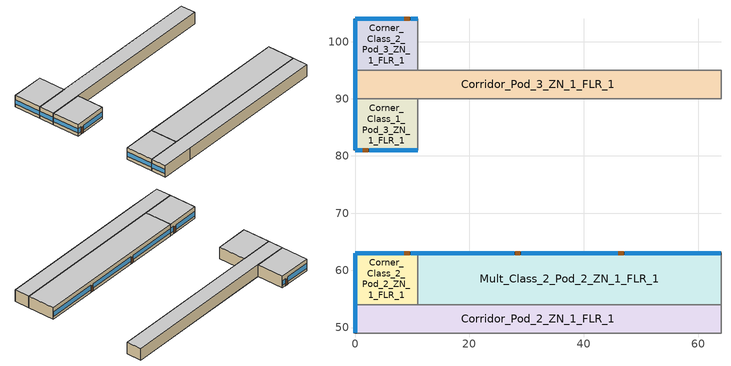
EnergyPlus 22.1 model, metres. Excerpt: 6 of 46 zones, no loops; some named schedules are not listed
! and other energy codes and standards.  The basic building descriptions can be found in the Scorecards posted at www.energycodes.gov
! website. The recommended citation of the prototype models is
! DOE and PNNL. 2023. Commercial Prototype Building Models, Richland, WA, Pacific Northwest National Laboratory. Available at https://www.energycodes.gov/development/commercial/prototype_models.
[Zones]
Corridor_Pod_2_ZN_1_FLR_1
 floor ground (Corridor_Pod_2_ZN_1_FLR_1_Floor_Ffactor): 0,54 64,54 64,49 0,49 z0
 wall outside (nonres_ext_wall_grd): 0,54 0,49 z0:4
 wall to Corner_Class_1_Pod_2_ZN_1_FLR_1 (int_wall): 0,49 11,49 z0:4
 wall to Mult_Class_1_Pod_2_ZN_1_FLR_1 (int_wall): 11,49 64,49 z0:4
 wall to Main_Corridor_ZN_1_FLR_1 (int_wall): 64,49 64,54 z0:4
 wall to Mult_Class_2_Pod_2_ZN_1_FLR_1 (int_wall): 64,54 11,54 z0:4
 wall to Corner_Class_2_Pod_2_ZN_1_FLR_1 (int_wall): 11,54 0,54 z0:4
 window (NonresWindow_U_0.432_SHGC_0.248): 0,53.95 0,49.05 z1.1:2.53
 ceiling to Corridor_Pod_2_ZN_1_FLR_2 (int_slab_ceiling): 0,49 64,49 64,54 0,54 z4
Corner_Class_2_Pod_2_ZN_1_FLR_1
 floor ground (Corner_Class_2_Pod_2_ZN_1_FLR_1_Floor_Ffactor): 0,63 11,63 11,54 0,54 z0
 wall outside (nonres_ext_wall_grd): 11,63 0,63 0,54 z0:4
 wall to Mult_Class_2_Pod_2_ZN_1_FLR_1 (int_wall): 11,54 11,63 z0:4
 window (NonresWindow_U_0.432_SHGC_0.248): 0,62.95 0,54.05 z1.1:2.52; 10.95,63 9.73,63 / 8.51,63 0.05,63 z0.92:2.51
 door (Swinging Door_con): 9.57,63 8.65,63 z0:2.13
 ceiling to Corner_Class_2_Pod_2_ZN_1_FLR_2 (int_slab_ceiling): 0,54 11,54 11,63 0,63 z4
Mult_Class_2_Pod_2_ZN_1_FLR_1
 floor ground (Mult_Class_2_Pod_2_ZN_1_FLR_1_Floor_Ffactor): 11,63 64,63 64,54 11,54 z0
 wall outside (nonres_ext_wall_grd): 64,63 11,63 z0:4
 wall to Main_Corridor_ZN_1_FLR_1 (int_wall): 64,54 64,63 z0:4
 window (NonresWindow_U_0.432_SHGC_0.248): 63.95,63 47.13,63 / 27.87,63 11.05,63 / 45.91,63 29.09,63 z1.03:2.5
 door (Swinging Door_con): 46.97,63 46.06,63 / 28.89,63 27.98,63 z0:2.13
 ceiling to Mult_Class_2_Pod_2_ZN_1_FLR_2 (int_slab_ceiling): 11,54 64,54 64,63 11,63 z4
Corner_Class_1_Pod_3_ZN_1_FLR_1
 floor ground (Corner_Class_1_Pod_3_ZN_1_FLR_1_Floor_Ffactor): 0,90 11,90 11,81 0,81 z0
 wall outside (nonres_ext_wall_grd): 0,90 0,81 11,81 z0:4
 wall to Mult_Class_1_Pod_3_ZN_1_FLR_1 (int_wall): 11,81 11,90 z0:4
 wall to Corridor_Pod_3_ZN_1_FLR_1 (int_wall): 11,90 0,90 z0:4
 window (NonresWindow_U_0.432_SHGC_0.248): 0,89.95 0,81.05 z1.1:2.52; 0.05,81 1.27,81 / 2.49,81 10.95,81 z0.92:2.51
 door (Swinging Door_con): 1.4,81 2.31,81 z0:2.13
 ceiling to Corner_Class_1_Pod_3_ZN_1_FLR_2 (int_slab_ceiling): 0,81 11,81 11,90 0,90 z4
Corridor_Pod_3_ZN_1_FLR_1
 floor ground (Corridor_Pod_3_ZN_1_FLR_1_Floor_Ffactor): 0,95 64,95 64,90 0,90 z0
 wall outside (nonres_ext_wall_grd): 0,95 0,90 z0:4
 wall to Mult_Class_1_Pod_3_ZN_1_FLR_1 (int_wall): 11,90 64,90 z0:4
 wall to Bathrooms_ZN_1_FLR_1 (int_wall): 64,90 64,95 z0:4
 wall to Mult_Class_2_Pod_3_ZN_1_FLR_1 (int_wall): 64,95 11,95 z0:4
 wall to Corner_Class_2_Pod_3_ZN_1_FLR_1 (int_wall): 11,95 0,95 z0:4
 window (NonresWindow_U_0.432_SHGC_0.248): 0,94.95 0,90.05 z1.1:2.53
 ceiling to Corridor_Pod_3_ZN_1_FLR_2 (int_slab_ceiling): 0,90 64,90 64,95 0,95 z4
Corner_Class_2_Pod_3_ZN_1_FLR_1
 floor ground (Corner_Class_2_Pod_3_ZN_1_FLR_1_Floor_Ffactor): 0,104 11,104 11,95 0,95 z0
 wall outside (nonres_ext_wall_grd): 11,104 0,104 0,95 z0:4
 wall to Mult_Class_2_Pod_3_ZN_1_FLR_1 (int_wall): 11,95 11,104 z0:4
 window (NonresWindow_U_0.432_SHGC_0.248): 0,103.95 0,95.05 z1.1:2.52; 10.95,104 9.73,104 / 8.51,104 0.05,104 z0.92:2.51
 door (Swinging Door_con): 9.55,104 8.64,104 z0:2.13
 ceiling to Corner_Class_2_Pod_3_ZN_1_FLR_2 (int_slab_ceiling): 0,95 11,95 11,104 0,104 z4
[Building]
SchoolSecondary: North Axis {deg}=0; Terrain=City; Loads Convergence Tolerance Value {W}=0.04; Temperature Convergence Tolerance Value {deltaC}=0.2; Solar Distribution=FullInteriorAndExterior; Maximum Number of Warmup Days=25; Minimum Number of Warmup Days=6
[Site:Location]
Site:Location=Atlanta-Hartsfield.Jackson.Intl.AP_GA_USA WMO=722190; Latitude {N+ S-}=33.64; Longitude {W- E+}=-84.43; Time Zone Relative to GMT {GMT+/-}=-5; Elevation {m}=313
[SizingPeriod:DesignDay] Day of Month=21; Dry-Bulb Temperature Range Modifier Type=DefaultMultipliers; Humidity Condition Type=Wetbulb; Barometric Pressure {Pa}=97621; Rain {Yes/No}=No; Snow on ground {Yes/No}=No; Daylight Savings Time Indicator=No
Name | Month | Day Type | Maximum Dry-Bulb Temperature {C} | Daily Dry-Bulb Temperature Range {C} | Wetbulb at Maximum Dry-Bulb {C} | Wind Speed {m/s} design conditions vs. traditional 6.71 m/s (15 mph) | Wind Direction {Degrees; N=0, S=180} | Solar Model Indicator | Clearness {0.0 to 1.1} | Wind Speed {m/s} design conditions vs. traditional 3.35 m/s (7mph) | ASHRAE Clear Sky Optical Depth for Beam Irradiance (taub) | ASHRAE Clear Sky Optical Depth for Diffuse Irradiance (taud)
Atlanta-Hartsfield.Jackson.Intl.AP_GA_USA Ann Htg 99.6% Condns DB | 1 | WinterDesignDay | -6.3 | 0 | -6.3 | 5.3 | 320 | ASHRAEClearSky | 0
Atlanta-Hartsfield.Jackson.Intl.AP_GA_USA Ann Clg .4% Condns DB=>MWB | 7 | SummerDesignDay | 34.4 | 9.5 | 23.5 |  | 300 | ASHRAETau |  | 4 | 0.556 | 1.779
[Site:WaterMainsTemperature]
Calculation Method=CORRELATION; Annual average outdoor air temperature {C}=16.6; Maximum difference in monthly average outdoor air temperatures {C}=22.5
[Site:GroundTemperature:FCfactorMethod]
January Ground Temperature {C}=16; February Ground Temperature {C}=11.9; March Ground Temperature {C}=7.7; April Ground Temperature {C}=4; May Ground Temperature {C}=7.9; June Ground Temperature {C}=13.8; July Ground Temperature {C}=17.2; August Ground Temperature {C}=20.8; September Ground Temperature {C}=24.8; October Ground Temperature {C}=26.1; November Ground Temperature {C}=26.5; December Ground Temperature {C}=22.5
[Material:NoMass]
Opaque Door panel_con: MediumRough, 0.475973, 0.9, 0.7, 0.7
CP02 CARPET PAD: VeryRough, 0.21648, 0.9, 0.7, 0.8
Nonres_Exterior_Wall_Insulation_grd: MediumSmooth, 0.716276, 0.9, 0.7, 0.7
[Construction]
Swinging Door_con: Opaque Door panel_con
InteriorFurnishings: Std Wood 6inch
int_wall: G01 13mm gypsum board, G01 13mm gypsum board
int_slab_ceiling: CP02 CARPET PAD, 100mm Normalweight concrete floor
nonres_ext_wall_grd: F07 25mm stucco, G01 16mm gypsum board, Nonres_Exterior_Wall_Insulation_grd, G01 16mm gypsum board
NonresWindow_U_0.432_SHGC_0.248: Nonres Window Glazing Layer
[Material]
Name | Roughness | Thickness {m} | Conductivity {W/m-K} | Density {kg/m3} | Specific Heat {J/kg-K} | Thermal Absorptance | Solar Absorptance | Visible Absorptance | Absorptance:Thermal | Absorptance:Solar | Absorptance:Visible
Std Wood 6inch | MediumSmooth | 0.15 | 0.12 | 540 | 1210 | 0.9 | 0.7 | 0.7
F07 25mm stucco | Smooth | 0.0254 | 0.72 | 1856 | 840 | 0.9 | 0.7 | 0.7
G01 13mm gypsum board | Smooth | 0.0127 | 0.16 | 800 | 1090 |  |  |  | 0.9 | 0.7 | 0.5
G01 16mm gypsum board | MediumSmooth | 0.0159 | 0.16 | 800 | 1090
100mm Normalweight concrete floor | MediumRough | 0.1016 | 2.31 | 2322 | 832
[WindowMaterial:SimpleGlazingSystem]
Nonres Window Glazing Layer: U-Factor {W/m2-K}=2.45301; Solar Heat Gain Coefficient=0.248; Visible Transmittance=0.2728
[Construction:FfactorGroundFloor] F-Factor {W/m-K}=1.26363
Name | Area {m2} | PerimeterExposed {m}
Corridor_Pod_2_ZN_1_FLR_1_Floor_Ffactor; Corridor_Pod_3_ZN_1_FLR_1_Floor_Ffactor | 320 | 5
Corner_Class_2_Pod_2_ZN_1_FLR_1_Floor_Ffactor; Corner_Class_1_Pod_3_ZN_1_FLR_1_Floor_Ffactor; Corner_Class_2_Pod_3_ZN_1_FLR_1_Floor_Ffactor | 99 | 20
Mult_Class_2_Pod_2_ZN_1_FLR_1_Floor_Ffactor | 477 | 53
[Zone] Type=1; Multiplier=1; Ceiling Height {m}=4; Floor Area {m2}=autocalculate; Part of Total Floor Area=Yes
Name | Volume {m3}
Corridor_Pod_2_ZN_1_FLR_1; Corridor_Pod_3_ZN_1_FLR_1 | 1280
Corner_Class_2_Pod_2_ZN_1_FLR_1; Corner_Class_1_Pod_3_ZN_1_FLR_1; Corner_Class_2_Pod_3_ZN_1_FLR_1 | 396
Mult_Class_2_Pod_2_ZN_1_FLR_1 | 1908
[InternalMass] Construction=InteriorFurnishings
Name | Zone or ZoneList | Surface Area {m2}
Corridor_Pod_2_ZN_1_FLR_1_InternalMass_1 | Corridor_Pod_2_ZN_1_FLR_1 | 640
Corner_Class_2_Pod_2_ZN_1_FLR_1_InternalMass_1 | Corner_Class_2_Pod_2_ZN_1_FLR_1 | 198
Mult_Class_2_Pod_2_ZN_1_FLR_1_InternalMass_1 | Mult_Class_2_Pod_2_ZN_1_FLR_1 | 954
Corner_Class_1_Pod_3_ZN_1_FLR_1_InternalMass_1 | Corner_Class_1_Pod_3_ZN_1_FLR_1 | 198
Corridor_Pod_3_ZN_1_FLR_1_InternalMass_1 | Corridor_Pod_3_ZN_1_FLR_1 | 640
Corner_Class_2_Pod_3_ZN_1_FLR_1_InternalMass_1 | Corner_Class_2_Pod_3_ZN_1_FLR_1 | 198
[People] Number of People Schedule=BLDG_OCC_SCH; Fraction Radiant=0.3; Sensible Heat Fraction=AUTOCALCULATE; Activity Level Schedule=ACTIVITY_SCH; Enable ASHRAE 55 Comfort Warnings=No; Mean Radiant Temperature Calculation Type=ZoneAveraged; Work Efficiency Schedule=WORK_EFF_SCH; Clothing Insulation Calculation Method=ClothingInsulationSchedule; Clothing Insulation Schedule=CLOTHING_SCH; Air Velocity Schedule=AIR_VELO_SCH; Thermal Comfort Model 1 Type=FANGER
Name | Zone or ZoneList or Space or SpaceList | Number of People Calculation Method | Number of People | Floor Area per Person {m2/person}
Corridor_Pod_2_ZN_1_FLR_1 | Corridor_Pod_2_ZN_1_FLR_1 | People | 17.224
Corner_Class_2_Pod_2_ZN_1_FLR_1 | Corner_Class_2_Pod_2_ZN_1_FLR_1 | Area/Person |  | 2.654
Mult_Class_2_Pod_2_ZN_1_FLR_1 | Mult_Class_2_Pod_2_ZN_1_FLR_1 | Area/Person |  | 2.654
Corner_Class_1_Pod_3_ZN_1_FLR_1 | Corner_Class_1_Pod_3_ZN_1_FLR_1 | Area/Person |  | 2.654
Corridor_Pod_3_ZN_1_FLR_1 | Corridor_Pod_3_ZN_1_FLR_1 | People | 17.224
Corner_Class_2_Pod_3_ZN_1_FLR_1 | Corner_Class_2_Pod_3_ZN_1_FLR_1 | Area/Person |  | 2.654
[Lights] Design Level Calculation Method=Watts/Area; Return Air Fraction=0; Fraction Radiant=0.37; Fraction Visible=0.2; Fraction Replaceable=1; Return Air Fraction Calculated from Plenum Temperature=No
Name | Zone or ZoneList or Space or SpaceList | Schedule | Watts per Zone Floor Area {W/m2}
Corridor_Pod_2_ZN_1_FLR_1_Lights | Corridor_Pod_2_ZN_1_FLR_1 | ltg_sch_corridor | 4.52184
Corner_Class_2_Pod_2_ZN_1_FLR_1_Lights | Corner_Class_2_Pod_2_ZN_1_FLR_1 | ltg_sch_classroom | 8.24515
Mult_Class_2_Pod_2_ZN_1_FLR_1_Lights | Mult_Class_2_Pod_2_ZN_1_FLR_1 | ltg_sch_classroom | 8.24515
Corner_Class_1_Pod_3_ZN_1_FLR_1_Lights | Corner_Class_1_Pod_3_ZN_1_FLR_1 | ltg_sch_classroom | 8.24515
Corridor_Pod_3_ZN_1_FLR_1_Lights | Corridor_Pod_3_ZN_1_FLR_1 | ltg_sch_corridor | 4.52184
Corner_Class_2_Pod_3_ZN_1_FLR_1_Lights | Corner_Class_2_Pod_3_ZN_1_FLR_1 | ltg_sch_classroom | 8.24515
[ElectricEquipment] Schedule=BLDG_EQUIP_SCH; Design Level Calculation Method=EquipmentLevel; Fraction Latent=0; Fraction Radiant=0.5; Fraction Lost=0
Name | Zone or ZoneList or Space or SpaceList | Design Level {W}
Corridor_Pod_2_ZN_1_FLR_1_PlugMisc_Equip | Corridor_Pod_2_ZN_1_FLR_1 | 1280
Corner_Class_2_Pod_2_ZN_1_FLR_1_PlugMisc_Equip | Corner_Class_2_Pod_2_ZN_1_FLR_1 | 990
Mult_Class_2_Pod_2_ZN_1_FLR_1_PlugMisc_Equip | Mult_Class_2_Pod_2_ZN_1_FLR_1 | 4770
Corner_Class_1_Pod_3_ZN_1_FLR_1_PlugMisc_Equip | Corner_Class_1_Pod_3_ZN_1_FLR_1 | 990
Corridor_Pod_3_ZN_1_FLR_1_PlugMisc_Equip | Corridor_Pod_3_ZN_1_FLR_1 | 1280
Corner_Class_2_Pod_3_ZN_1_FLR_1_PlugMisc_Equip | Corner_Class_2_Pod_3_ZN_1_FLR_1 | 990
[Daylighting:Controls] Daylighting Method=SplitFlux; Availability Schedule=DaylightAvailSch; Lighting Control Type=Continuousoff; Minimum Input Power Fraction for Continuous or ContinuousOff Dimming Control=0.2; Minimum Light Output Fraction for Continuous or ContinuousOff Dimming Control=0.2; Number of Stepped Control Steps=3; Probability Lighting will be Reset When Needed in Manual Stepped Control=1; Maximum Allowable Discomfort Glare Index=22; Illuminance Setpoint at Reference Point 1 {lux}=377; Illuminance Setpoint at Reference Point 2 {lux}=377
Name | Zone or Space | Glare Calculation Daylighting Reference Point | Glare Calculation Azimuth Angle of View Direction Clockwise from Zone y-Axis {deg} | Daylighting Reference Point 1 | Fraction of Lights Controlled by Reference Point 1 | Daylighting Reference Point 2 | Fraction of Lights Controlled by Reference Point 2
Corner_Class_2_Pod_2_ZN_1_FLR_1_DaylCtrl | Corner_Class_2_Pod_2_ZN_1_FLR_1 | Corner_Class_2_Pod_2_ZN_1_FLR_1_DaylRefPt1 | 270 | Corner_Class_2_Pod_2_ZN_1_FLR_1_DaylRefPt1 | 0.56 | Corner_Class_2_Pod_2_ZN_1_FLR_1_DaylRefPt2 | 0.2
Mult_Class_2_Pod_2_ZN_1_FLR_1_DaylCtrl | Mult_Class_2_Pod_2_ZN_1_FLR_1 | Mult_Class_2_Pod_2_ZN_1_FLR_1_DaylRefPt1 | 0 | Mult_Class_2_Pod_2_ZN_1_FLR_1_DaylRefPt1 | 0.28 | Mult_Class_2_Pod_2_ZN_1_FLR_1_DaylRefPt2 | 0.28
Corner_Class_1_Pod_3_ZN_1_FLR_1_DaylCtrl | Corner_Class_1_Pod_3_ZN_1_FLR_1 | Corner_Class_1_Pod_3_ZN_1_FLR_1_DaylRefPt1 | 180 | Corner_Class_1_Pod_3_ZN_1_FLR_1_DaylRefPt1 | 0.56 | Corner_Class_1_Pod_3_ZN_1_FLR_1_DaylRefPt2 | 0.2
Corner_Class_2_Pod_3_ZN_1_FLR_1_DaylCtrl | Corner_Class_2_Pod_3_ZN_1_FLR_1 | Corner_Class_2_Pod_3_ZN_1_FLR_1_DaylRefPt1 | 270 | Corner_Class_2_Pod_3_ZN_1_FLR_1_DaylRefPt1 | 0.56 | Corner_Class_2_Pod_3_ZN_1_FLR_1_DaylRefPt2 | 0.2
[ZoneInfiltration:DesignFlowRate] Schedule=INFIL_SCH_PNNL; Design Flow Rate Calculation Method=Flow/ExteriorWallArea; Flow per Exterior Surface Area {m3/s-m2}=0.000569572; Constant Term Coefficient=0; Temperature Term Coefficient=0; Velocity Term Coefficient=0.224; Velocity Squared Term Coefficient=0
Name | Zone or ZoneList
Corridor_Pod_2_ZN_1_FLR_1_Infiltration | Corridor_Pod_2_ZN_1_FLR_1
Corner_Class_2_Pod_2_ZN_1_FLR_1_Infiltration | Corner_Class_2_Pod_2_ZN_1_FLR_1
Mult_Class_2_Pod_2_ZN_1_FLR_1_Infiltration | Mult_Class_2_Pod_2_ZN_1_FLR_1
Corner_Class_1_Pod_3_ZN_1_FLR_1_Infiltration | Corner_Class_1_Pod_3_ZN_1_FLR_1
Corridor_Pod_3_ZN_1_FLR_1_Infiltration | Corridor_Pod_3_ZN_1_FLR_1
Corner_Class_2_Pod_3_ZN_1_FLR_1_Infiltration | Corner_Class_2_Pod_3_ZN_1_FLR_1
[Exterior:Lights] Control Option=AstronomicalClock
Name | Schedule | Design Level {W}
Exterior_Lights_a | Exterior_lighting_schedule_a | 472.9
Exterior_Lights_b | Exterior_lighting_schedule_b_2016 | 3204.28
Exterior_Lights_c | Exterior_lighting_schedule_c_2016 | 3174.29
[EnergyManagementSystem:Program]
SET_cPOD3_ZN_1_FLR_1_Light_EMS_Program: SET cPOD3_ZN_1_FLR_1_LSr_IP=0.093*cPOD3_ZN_1_FLR_1_LSr/cPOD3_ZN_1_FLR_1_Area; IF (cPOD3_ZN_1_FLR_1_OSr <= 0) && (cPOD3_ZN_1_FLR_1_LSr_IP >= 0.02); SET cPOD3_ZN_1_FLR_1_LAr = 0.02*cPOD3_ZN_1_FLR_1_Area/0.09290304; ELSE; SET cPOD3_ZN_1_FLR_1_LAr = NULL; ENDIF
SET_cCL2_Pod_3_ZN_1_FLR_1_Light_EMS_Program: SET cCL2_Pod_3_ZN_1_FLR_1_LSr_IP=0.093*cCL2_Pod_3_ZN_1_FLR_1_LSr/cCL2_Pod_3_ZN_1_FLR_1_Area; IF (cCL2_Pod_3_ZN_1_FLR_1_OSr <= 0) && (cCL2_Pod_3_ZN_1_FLR_1_LSr_IP >= 0.02); SET cCL2_Pod_3_ZN_1_FLR_1_LAr = 0.02*cCL2_Pod_3_ZN_1_FLR_1_Area/0.09290304; ELSE; SET cCL2_Pod_3_ZN_1_FLR_1_LAr = NULL; ENDIF
SET_mCl2_Pod_3_ZN_1_FLR_1_Light_EMS_Program: SET mCl2_Pod_3_ZN_1_FLR_1_LSr_IP=0.093*mCl2_Pod_3_ZN_1_FLR_1_LSr/mCl2_Pod_3_ZN_1_FLR_1_Area; IF (mCl2_Pod_3_ZN_1_FLR_1_OSr <= 0) && (mCl2_Pod_3_ZN_1_FLR_1_LSr_IP >= 0.02); SET mCl2_Pod_3_ZN_1_FLR_1_LAr = 0.02*mCl2_Pod_3_ZN_1_FLR_1_Area/0.09290304; ELSE; SET mCl2_Pod_3_ZN_1_FLR_1_LAr = NULL; ENDIF
SET_AUX_GYM_ZN_1_FLR_1_Light_EMS_Program: SET AUX_GYM_ZN_1_FLR_1_LSr_IP=0.093*AUX_GYM_ZN_1_FLR_1_LSr/AUX_GYM_ZN_1_FLR_1_Area; IF (AUX_GYM_ZN_1_FLR_1_OSr <= 0) && (AUX_GYM_ZN_1_FLR_1_LSr_IP >= 0.02); SET AUX_GYM_ZN_1_FLR_1_LAr = 0.02*AUX_GYM_ZN_1_FLR_1_Area/0.09290304; ELSE; SET AUX_GYM_ZN_1_FLR_1_LAr = NULL; ENDIF
SET_AUDITORIUM_ZN_1_FLR_1_Light_EMS_Program: SET AUDITORIUM_ZN_1_FLR_1_LSr_IP=0.093*AUDITORIUM_ZN_1_FLR_1_LSr/AUDITORIUM_ZN_1_FLR_1_Area; IF (AUDITORIUM_ZN_1_FLR_1_OSr <= 0) && (AUDITORIUM_ZN_1_FLR_1_LSr_IP >= 0.02); SET AUDITORIUM_ZN_1_FLR_1_LAr = 0.02*AUDITORIUM_ZN_1_FLR_1_Area/0.09290304; ELSE; SET AUDITORIUM_ZN_1_FLR_1_LAr = NULL; ENDIF
SET_Main_Corridor_ZN_1_FLR_1_Light_EMS_Program: SET Main_Corridor_ZN_1_FLR_1_LSr_IP=0.093*Main_Corridor_ZN_1_FLR_1_LSr/Main_Corridor_ZN_1_FLR_1_Area; IF (Main_Corridor_ZN_1_FLR_1_OSr <= 0) && (Main_Corridor_ZN_1_FLR_1_LSr_IP >= 0.02); SET Main_Corridor_ZN_1_FLR_1_LAr = 0.02*Main_Corridor_ZN_1_FLR_1_Area/0.09290304; ELSE; SET Main_Corridor_ZN_1_FLR_1_LAr = NULL; ENDIF
SET_Lobby_ZN_1_FLR_1_Light_EMS_Program: SET Lobby_ZN_1_FLR_1_LSr_IP=0.093*Lobby_ZN_1_FLR_1_LSr/Lobby_ZN_1_FLR_1_Area; IF (Lobby_ZN_1_FLR_1_OSr <= 0) && (Lobby_ZN_1_FLR_1_LSr_IP >= 0.02); SET Lobby_ZN_1_FLR_1_LAr = 0.02*Lobby_ZN_1_FLR_1_Area/0.09290304; ELSE; SET Lobby_ZN_1_FLR_1_LAr = NULL; ENDIF
SET_Mech_ZN_1_FLR_1_Light_EMS_Program: SET Mech_ZN_1_FLR_1_LSr_IP=0.093*Mech_ZN_1_FLR_1_LSr/Mech_ZN_1_FLR_1_Area; IF (Mech_ZN_1_FLR_1_OSr <= 0) && (Mech_ZN_1_FLR_1_LSr_IP >= 0.02); SET Mech_ZN_1_FLR_1_LAr = 0.02*Mech_ZN_1_FLR_1_Area/0.09290304; ELSE; SET Mech_ZN_1_FLR_1_LAr = NULL; ENDIF
SET_BATHROOMS_ZN_1_FLR_1_Light_EMS_Program: SET BATHROOMS_ZN_1_FLR_1_LSr_IP=0.093*BATHROOMS_ZN_1_FLR_1_LSr/BATHROOMS_ZN_1_FLR_1_Area; IF (BATHROOMS_ZN_1_FLR_1_OSr <= 0) && (BATHROOMS_ZN_1_FLR_1_LSr_IP >= 0.02); SET BATHROOMS_ZN_1_FLR_1_LAr = 0.02*BATHROOMS_ZN_1_FLR_1_Area/0.09290304; ELSE; SET BATHROOMS_ZN_1_FLR_1_LAr = NULL; ENDIF
SET_Offices_ZN_1_FLR_1_Light_EMS_Program: SET Offices_ZN_1_FLR_1_LSr_IP=0.093*Offices_ZN_1_FLR_1_LSr/Offices_ZN_1_FLR_1_Area; IF (Offices_ZN_1_FLR_1_OSr <= 0) && (Offices_ZN_1_FLR_1_LSr_IP >= 0.02); IF (ActualOccupancy <= 0); SET Offices_ZN_1_FLR_1_LAr = 0.02*Offices_ZN_1_FLR_1_Area/0.09290304; ELSE; SET Offices_ZN_1_FLR_1_LAr = NULL; ENDIF; ELSE; SET Offices_ZN_1_FLR_1_LAr = NULL; ENDIF
SET_Gym_ZN_1_FLR_1_Light_EMS_Program: SET Gym_ZN_1_FLR_1_LSr_IP=0.093*Gym_ZN_1_FLR_1_LSr/Gym_ZN_1_FLR_1_Area; IF (Gym_ZN_1_FLR_1_OSr <= 0) && (Gym_ZN_1_FLR_1_LSr_IP >= 0.02); SET Gym_ZN_1_FLR_1_LAr = 0.02*Gym_ZN_1_FLR_1_Area/0.09290304; ELSE; SET Gym_ZN_1_FLR_1_LAr = NULL; ENDIF
SET_Kitchen_ZN_1_FLR_1_Light_EMS_Program: SET Kitchen_ZN_1_FLR_1_LSr_IP=0.093*Kitchen_ZN_1_FLR_1_LSr/Kitchen_ZN_1_FLR_1_Area; IF (Kitchen_ZN_1_FLR_1_OSr <= 0) && (Kitchen_ZN_1_FLR_1_LSr_IP >= 0.02); SET Kitchen_ZN_1_FLR_1_LAr = 0.02*Kitchen_ZN_1_FLR_1_Area/0.09290304; ELSE; SET Kitchen_ZN_1_FLR_1_LAr = NULL; ENDIF
SET_Cafeteria_ZN_1_FLR_1_Light_EMS_Program: SET Cafeteria_ZN_1_FLR_1_LSr_IP=0.093*Cafeteria_ZN_1_FLR_1_LSr/Cafeteria_ZN_1_FLR_1_Area; IF (Cafeteria_ZN_1_FLR_1_OSr <= 0) && (Cafeteria_ZN_1_FLR_1_LSr_IP >= 0.02); SET Cafeteria_ZN_1_FLR_1_LAr = 0.02*Cafeteria_ZN_1_FLR_1_Area/0.09290304; ELSE; SET Cafeteria_ZN_1_FLR_1_LAr = NULL; ENDIF
SET_cCL1_Pod_1_ZN_1_FLR_2_Light_EMS_Program: SET cCL1_Pod_1_ZN_1_FLR_2_LSr_IP=0.093*cCL1_Pod_1_ZN_1_FLR_2_LSr/cCL1_Pod_1_ZN_1_FLR_2_Area; IF (cCL1_Pod_1_ZN_1_FLR_2_OSr <= 0) && (cCL1_Pod_1_ZN_1_FLR_2_LSr_IP >= 0.02); SET cCL1_Pod_1_ZN_1_FLR_2_LAr = 0.02*cCL1_Pod_1_ZN_1_FLR_2_Area/0.09290304; ELSE; SET cCL1_Pod_1_ZN_1_FLR_2_LAr = NULL; ENDIF
SET_mCl1_Pod_1_ZN_1_FLR_2_Light_EMS_Program: SET mCl1_Pod_1_ZN_1_FLR_2_LSr_IP=0.093*mCl1_Pod_1_ZN_1_FLR_2_LSr/mCl1_Pod_1_ZN_1_FLR_2_Area; IF (mCl1_Pod_1_ZN_1_FLR_2_OSr <= 0) && (mCl1_Pod_1_ZN_1_FLR_2_LSr_IP >= 0.02); SET mCl1_Pod_1_ZN_1_FLR_2_LAr = 0.02*mCl1_Pod_1_ZN_1_FLR_2_Area/0.09290304; ELSE; SET mCl1_Pod_1_ZN_1_FLR_2_LAr = NULL; ENDIF
